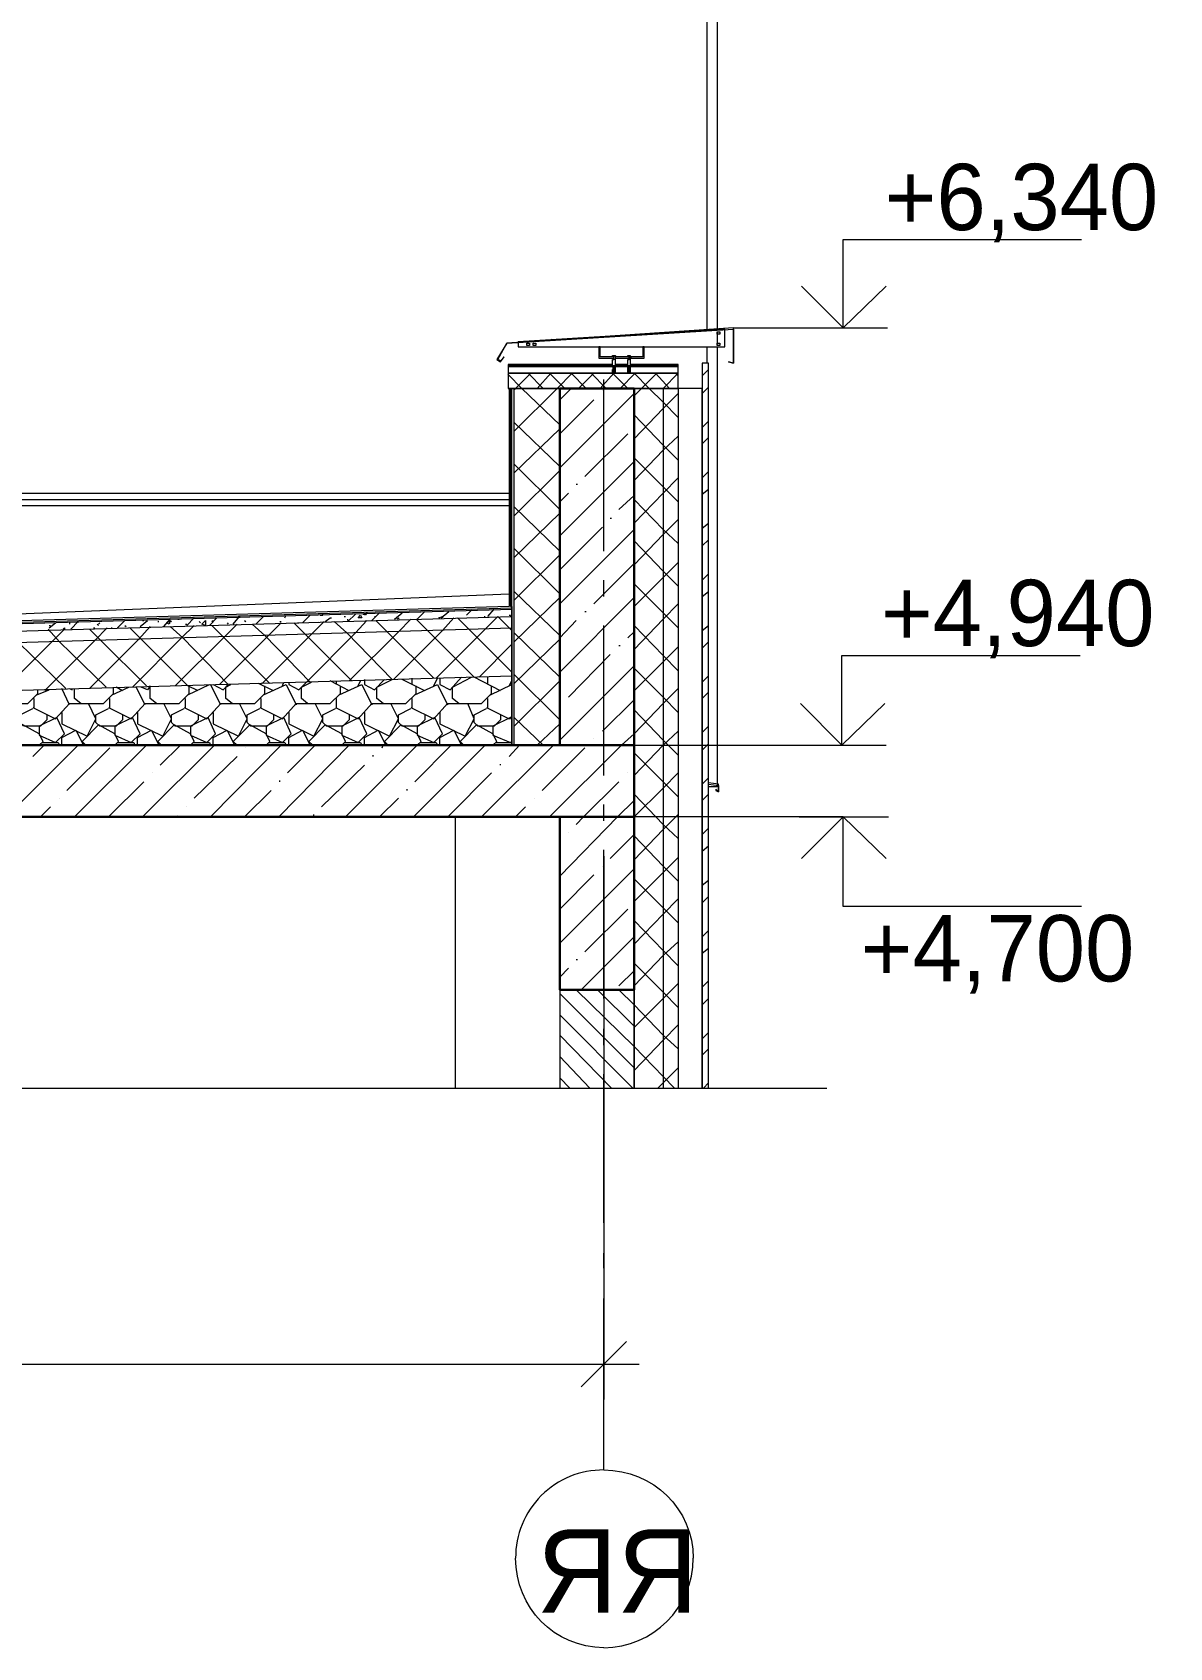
# Model space of a CAD drawing. Header units: millimetres. Extents: x 2294 to 908349, y -83289 to 219220.
# Drawn here: x 405413 to 409359, y -61523 to -55921 of the extents above; entities that cross this region are included whole.
import ezdxf

# ---------------------------------------------------------------- set-up
doc = ezdxf.new("R2010")
doc.units = ezdxf.units.MM
doc.layers.add('PDF _Геометрия', color=7, linetype='Continuous')
doc.layers.add('PDF _Текст', color=7, linetype='Continuous')

msp = doc.modelspace()

# ---------------------------------------------------------------- linework, layer by layer
at = {"layer": 'PDF _Геометрия', "lineweight": 9}
for points in [[(407754, -56955.1), (407754, -49243.6), (407819.6, -49243.6), (407819.6, -49121.2), (407789, -49121.2), (407736.5, -49125.6), (407789, -49121.2), (407819.6, -49121.2), (406368.2, -49121.2)], [(407754, -51411.9), (407789, -51411.9), (407789, -51490.6), (407789, -56950.7)], [(407845.8, -56946.3), (407898.3, -56946.3), (408226.2, -56946.3), (408226.2, -56640.3), (409052.4, -56640.3)], [(407789, -56963.8), (407789, -57003.2)], [(408073.2, -56946.3), (408379.2, -56946.3)], [(407754, -57068.7), (407754, -57011.9)], [(407789, -57011.9), (407789, -57143), (407789, -58463.3), (407789, -58537.6), (407758.4, -58537.6)], [(407426.2, -57073.1), (407063.3, -57073.1), (407063.3, -57077.5), (407063.3, -57081.8), (407063.3, -57103.7), (407653.5, -57103.7), (407653.5, -57081.8), (407653.5, -57077.5), (407653.5, -57073.1), (407487.4, -57073.1)], [(407653.5, -57077.5), (407063.3, -57077.5)], [(407653.5, -57081.8), (407063.3, -57081.8)], [(407758.4, -59582.4), (407758.4, -57068.7), (407736.5, -57068.7), (407736.5, -57156.2), (407736.5, -59582.4), (407736.5, -57156.2), (407653.5, -57156.2), (407601, -57156.2), (407500.5, -57156.2), (407500.5, -59582.4), (407500.5, -59241.4), (407242.6, -59241.4), (407242.6, -59582.4)], [(407434.9, -57077.5), (407426.2, -57077.5)], [(407434.9, -57055.6), (407430.5, -57055.6)], [(407430.5, -57103.7), (407430.5, -57077.5), (407434.9, -57103.7)], [(407478.6, -57073.1), (407434.9, -57073.1)], [(407487.4, -57077.5), (407478.6, -57077.5)], [(407487.4, -57055.6), (407483, -57055.6)], [(407483, -57103.7), (407483, -57077.5), (407483, -57103.7), (407487.4, -57103.7)], [(407395.6, -57720.1), (407395.6, -57125.6)], [(407076.4, -57912.4), (407076.4, -57916.8), (407076.4, -57921.2), (407076.4, -57947.4), (407076.4, -57986.8), (407076.4, -58152.9), (407076.4, -58393.3), (407085.2, -58393.3), (407242.6, -58393.3), (407242.6, -57156.2), (407085.2, -57156.2), (407076.4, -57156.2), (407072.1, -57156.2), (407067.7, -57156.2), (407067.7, -57912.4), (403203.2, -58026.1), (396121.3, -58026.1)], [(407072.1, -57156.2), (407072.1, -57912.4), (407076.4, -57912.4), (407076.4, -57156.2)], [(407085.2, -58393.3), (407085.2, -57156.2)], [(407601, -57156.2), (407601, -59582.4)], [(407653.5, -57156.2), (407653.5, -59582.4)], [(397896.1, -57519), (407067.7, -57519), (407067.7, -57523.4)], [(397896.1, -57540.9), (407067.7, -57540.9)], [(397896.1, -57562.7), (407067.7, -57562.7)], [(403203.2, -58026.1), (407067.7, -57868.7)], [(407395.6, -57877.5), (407395.6, -57820.6)], [(407395.6, -58498.2), (407395.6, -57978)], [(407356.2, -58393.3), (407898.3, -58393.3), (408221.8, -58393.3), (408221.8, -58082.9), (409048, -58082.9)], [(389166.1, -58393.3), (407076.4, -58393.3)], [(408068.8, -58393.3), (408374.8, -58393.3)], [(407758.4, -58528.8), (407793.4, -58533.2), (407793.4, -58555.1), (407793.4, -58528.8), (407758.4, -58524.5)], [(407793.4, -58555.1), (407793.4, -58555.1)], [(406438.2, -58642.5), (404401, -58642.5), (404401, -59241.4), (404401, -59490.6), (404401, -59582.4), (404401, -58642.5)], [(409052.4, -58952.9), (408226.2, -58952.9), (408226.2, -58642.5), (407937.6, -58642.5), (407242.6, -58642.5), (406879.7, -58642.5), (406879.7, -59582.4)], [(407395.6, -58655.6), (407395.6, -58598.8)], [(408073.2, -58642.5), (408383.5, -58642.5)], [(407395.6, -59272), (407395.6, -58756.2)], [(407395.6, -58778), (407395.6, -60539.8), (407395.6, -60662.2)], [(407395.6, -59433.8), (407395.6, -59376.9)], [(388300.5, -59582.4), (387723.5, -59582.4), (397791.2, -59582.4), (397869.9, -59429.4), (398022.9, -59735.4), (398101.6, -59582.4), (408169.3, -59582.4)], [(407395.6, -60050.1), (407395.6, -59534.3)], [(407395.6, -60207.5), (407395.6, -60155.1)], [(407395.6, -60907), (407395.6, -60312.4)], [(388807.6, -60662.2), (388807.6, -60539.8), (407518, -60539.8)]]:
    msp.add_lwpolyline(points, dxfattribs=at)
at = {"layer": 'PDF _Геометрия', "lineweight": 18}
for points in [[(408081.9, -56802.1), (408226.2, -56946.3), (408374.8, -56802.1)], [(408077.5, -58249.1), (408221.8, -58393.3), (408370.4, -58249.1)], [(408374.8, -58786.8), (408226.2, -58642.5), (408081.9, -58786.8)], [(407474.2, -60461.1), (407395.6, -60539.8), (407316.9, -60618.4)]]:
    msp.add_lwpolyline(points, dxfattribs=at)
at = {"layer": 'PDF _Геометрия', "lineweight": 20}
msp.add_lwpolyline([(407024, -57055.6), (407037.1, -57064.4), (407050.2, -57046.9), (407037.1, -57060), (407028.3, -57055.6), (407058.9, -56998.8), (407845.8, -56950.7), (407845.8, -57068.7), (407828.3, -57064.4), (407845.8, -57068.7), (407845.8, -56946.3), (407058.9, -56998.8)], close=True, dxfattribs=at)
at = {"layer": 'PDF _Геометрия', "lineweight": 9}
for points in [[(407098.3, -56994.4), (407098.3, -57011.9), (407815.2, -57011.9), (407815.2, -56950.7)], [(407789, -56963.8), (407789, -56959.4), (407793.4, -56959.4), (407797.7, -56959.4), (407797.7, -56963.8), (407797.7, -56968.2), (407793.4, -56968.2), (407789, -56968.2)], [(407128.9, -57003.2), (407128.9, -56998.8), (407133.3, -56998.8), (407137.6, -56998.8), (407137.6, -57003.2), (407137.6, -57007.5), (407133.3, -57007.5), (407128.9, -57007.5)], [(407150.7, -57003.2), (407150.7, -56998.8), (407155.1, -56998.8), (407159.5, -56998.8), (407159.5, -57003.2), (407159.5, -57007.5), (407155.1, -57007.5), (407150.7, -57007.5)], [(407789, -57003.2), (407789, -56998.8), (407793.4, -56998.8), (407797.7, -56998.8), (407797.7, -57003.2), (407797.7, -57007.5), (407793.4, -57007.5), (407789, -57007.5)], [(407430.5, -57042.5), (407434.9, -57042.5), (407439.3, -57046.9), (407434.9, -57046.9), (407434.9, -57055.6), (407434.9, -57077.5), (407434.9, -57081.8), (407434.9, -57086.2), (407434.9, -57090.6), (407434.9, -57095), (407434.9, -57099.3), (407434.9, -57103.7), (407430.5, -57103.7), (407426.2, -57103.7), (407426.2, -57099.3), (407426.2, -57095), (407426.2, -57090.6), (407430.5, -57090.6), (407430.5, -57086.2), (407426.2, -57086.2), (407430.5, -57086.2), (407430.5, -57081.8), (407426.2, -57081.8), (407426.2, -57077.5), (407430.5, -57077.5), (407426.2, -57077.5), (407426.2, -57055.6), (407430.5, -57055.6), (407430.5, -57046.9), (407426.2, -57046.9), (407426.2, -57042.5), (407430.5, -57042.5), (407430.5, -57046.9)], [(407483, -57042.5), (407487.4, -57042.5), (407487.4, -57046.9), (407491.7, -57046.9), (407487.4, -57046.9), (407487.4, -57055.6), (407487.4, -57077.5), (407487.4, -57081.8), (407487.4, -57086.2), (407487.4, -57090.6), (407487.4, -57095), (407487.4, -57099.3), (407487.4, -57103.7), (407483, -57103.7), (407478.6, -57103.7), (407478.6, -57099.3), (407478.6, -57095), (407478.6, -57090.6), (407478.6, -57086.2), (407478.6, -57081.8), (407478.6, -57077.5), (407483, -57077.5), (407478.6, -57077.5), (407478.6, -57055.6), (407483, -57055.6), (407483, -57046.9), (407478.6, -57046.9), (407478.6, -57042.5), (407483, -57042.5), (407483, -57046.9)], [(407063.3, -57156.2), (407653.5, -57156.2), (407653.5, -57103.7), (407063.3, -57103.7)], [(407784.6, -58546.3), (407784.6, -58550.7), (407793.4, -58555.1)]]:
    msp.add_lwpolyline(points, close=True, dxfattribs=at)
at = {"layer": 'PDF _Геометрия', "color": 250, "lineweight": 9, "true_color": 0x1d1d1d}
for points in [[(407526.7, -56968.2), (407526.7, -56968.2)], [(407592.3, -56963.8), (407592.3, -56963.8)], [(407714.7, -56959.4), (407714.7, -56955.1)], [(407780.3, -56955.1), (407780.3, -56950.7)], [(407150.7, -56994.4), (407150.7, -56990)], [(407212, -56990), (407216.3, -56985.7)], [(407338.7, -56981.3), (407338.7, -56981.3)], [(407399.9, -56976.9), (407404.3, -56976.9)], [(407845.8, -57003.2), (407845.8, -57003.2)], [(407841.5, -57068.7), (407841.5, -57068.7)], [(407845.8, -57064.4), (407845.8, -57060)], [(407242.6, -57282.9), (407111.4, -57156.2), (407063.3, -57108.1), (407067.7, -57103.7)], [(407085.2, -57160.5), (407089.5, -57156.2), (407142, -57103.7)], [(407085.2, -57304.8), (407233.8, -57156.2), (407286.3, -57103.7)], [(407185.7, -57156.2), (407133.3, -57103.7)], [(407163.9, -57156.2), (407212, -57103.7)], [(407260, -57156.2), (407207.6, -57103.7)], [(407334.4, -57156.2), (407281.9, -57103.7)], [(407308.1, -57156.2), (407360.6, -57103.7)], [(407404.3, -57156.2), (407351.8, -57103.7)], [(407382.4, -57156.2), (407430.5, -57103.7)], [(407478.6, -57156.2), (407426.2, -57103.7)], [(407452.4, -57156.2), (407504.8, -57103.7)], [(407500.5, -57182.4), (407526.7, -57156.2), (407579.2, -57103.7)], [(407653.5, -57256.7), (407601, -57204.3), (407552.9, -57156.2), (407500.5, -57103.7)], [(407622.9, -57156.2), (407574.8, -57103.7)], [(407601, -57156.2), (407653.5, -57103.7)], [(407653.5, -57112.4), (407644.7, -57103.7)], [(407736.5, -57112.4), (407758.4, -57090.6)], [(407242.6, -57195.5), (407281.9, -57156.2)], [(407242.6, -57431.6), (407500.5, -57173.6)], [(407242.6, -57313.5), (407360.6, -57195.5)], [(407391.2, -57164.9), (407391.2, -57164.9)], [(407500.5, -57331), (407601, -57226.1), (407653.5, -57173.6)], [(407736.5, -57173.6), (407758.4, -57151.8)], [(407653.5, -57405.3), (407601, -57352.9), (407500.5, -57248)], [(407242.6, -57427.2), (407085.2, -57274.2)], [(407085.2, -57449.1), (407242.6, -57296.1)], [(407736.5, -57291.7), (407758.4, -57269.8)], [(407330, -57462.2), (407478.6, -57313.5)], [(407500.5, -57475.3), (407601, -57370.4), (407653.5, -57322.3)], [(407736.5, -57348.5), (407758.4, -57326.7)], [(407242.6, -57575.8), (407085.2, -57418.5)], [(407242.6, -57667.6), (407500.5, -57409.7)], [(407653.5, -57549.6), (407601, -57497.1), (407500.5, -57396.6)], [(407085.2, -57597.7), (407242.6, -57440.3)], [(407500.5, -57623.9), (407601, -57519), (407653.5, -57466.5)], [(407736.5, -57466.5), (407758.4, -57444.7)], [(407242.6, -57549.6), (407273.2, -57519)], [(407299.4, -57488.4), (407303.8, -57488.4)], [(407448, -57575.8), (407500.5, -57527.7)], [(407736.5, -57523.4), (407758.4, -57505.9)], [(407242.6, -57720.1), (407085.2, -57567.1)], [(407085.2, -57742), (407242.6, -57588.9)], [(407653.5, -57693.9), (407601, -57645.8), (407500.5, -57540.9)], [(407242.6, -57785.7), (407391.2, -57637)], [(407242.6, -57903.7), (407500.5, -57645.8)], [(407417.4, -57606.4), (407421.8, -57606.4)], [(407500.5, -57768.2), (407601, -57663.3), (407653.5, -57610.8)], [(407736.5, -57641.4), (407758.4, -57623.9)], [(407653.5, -57842.5), (407601, -57790), (407500.5, -57685.1)], [(407736.5, -57702.6), (407758.4, -57680.8)], [(407242.6, -57868.7), (407085.2, -57711.4)], [(407085.2, -57890.6), (407242.6, -57733.2)], [(407360.6, -57903.7), (407500.5, -57763.8)], [(407500.5, -57912.4), (407601, -57811.9), (407653.5, -57759.4)], [(407736.5, -57820.6), (407758.4, -57798.8)], [(407242.6, -58013), (407085.2, -57860)], [(407653.5, -57986.8), (407601, -57934.3), (407500.5, -57833.8)], [(407736.5, -57877.5), (407758.4, -57860)], [(406919.1, -57943), (406936.5, -57925.6)], [(406993.4, -57947.4), (407015.2, -57921.2)], [(407085.2, -58034.8), (407242.6, -57881.8)], [(407242.6, -58139.8), (407500.5, -57881.8)], [(407500.5, -58061.1), (407601, -57956.2), (407653.5, -57903.7)], [(405472.1, -57986.8), (405493.9, -57969.3)], [(405472.1, -57978), (405476.4, -57978)], [(405542, -57969.3), (405542, -57973.6)], [(405546.4, -57991.1), (405572.6, -57964.9)], [(405568.2, -57964.9), (405568.2, -57964.9)], [(405612, -58196.6), (405782.4, -58026.1), (405821.8, -57982.4)], [(405638.2, -57973.6), (405642.6, -57978)], [(405642.6, -57973.6), (405646.9, -57969.3)], [(405708.1, -57986.8), (405734.4, -57960.5)], [(405734.4, -57978), (405738.7, -57982.4)], [(405760.6, -58192.2), (405931.1, -58021.7), (405974.8, -57978)], [(405786.8, -57982.4), (405813, -57960.5)], [(405795.6, -57960.5), (405799.9, -57960.5)], [(405804.3, -57969.3), (405804.3, -57969.3)], [(405848, -57964.9), (405852.4, -57964.9)], [(405869.9, -57982.4), (405891.7, -57956.2)], [(405891.7, -57960.5), (405896.1, -57964.9)], [(406040.4, -58183.5), (406075.3, -58201), (406092.8, -58183.5), (405935.5, -58021.7), (405891.7, -57982.4)], [(405909.2, -58187.9), (406079.7, -58017.4), (406123.4, -57973.6)], [(405918, -57956.2), (405922.3, -57956.2)], [(405944.2, -57973.6), (405948.6, -57973.6)], [(405948.6, -57978), (405974.8, -57951.8)], [(405992.3, -57964.9), (405996.7, -57969.3)], [(406027.3, -57978), (406053.5, -57951.8)], [(406036, -57964.9), (406040.4, -57960.5)], [(406237.1, -58179.1), (406075.3, -58017.4), (406036, -57978)], [(406062.2, -58183.5), (406232.7, -58013), (406276.4, -57969.3)], [(406088.5, -57969.3), (406092.8, -57973.6)], [(406110.3, -57973.6), (406132.2, -57947.4), (406132.2, -57951.8)], [(406149.7, -57960.5), (406154, -57964.9)], [(406377, -58174.7), (406219.6, -58013), (406175.9, -57973.6)], [(406189, -57973.6), (406215.2, -57947.4)], [(406210.9, -58179.1), (406381.4, -58008.6), (406425.1, -57964.9)], [(406258.9, -57947.4), (406258.9, -57947.4)], [(406272.1, -57964.9), (406276.4, -57964.9)], [(406289.5, -57951.8), (406293.9, -57943)], [(406302.7, -58174.7), (406302.7, -58183.5), (406337.6, -58201), (406363.9, -58174.7), (406534.4, -58004.2), (406573.7, -57960.5)], [(406521.2, -58170.4), (406359.5, -58008.6), (406320.1, -57969.3)], [(406333.3, -57969.3), (406337.6, -57969.3)], [(406350.8, -57969.3), (406377, -57943)], [(406407.6, -57964.9), (406407.6, -57964.9)], [(406412, -57943), (406420.7, -57943), (406420.7, -57938.7)], [(406412, -57943), (406412, -57943)], [(406429.4, -57964.9), (406446.9, -57951.8), (406451.3, -57951.8)], [(406630.5, -58249.1), (406608.7, -58231.6), (406608.7, -58192.2), (406661.1, -58166), (406503.8, -58004.2), (406460, -57964.9)], [(406495, -57947.4), (406499.4, -57947.4)], [(406508.1, -57964.9), (406534.4, -57938.7)], [(406508.1, -57960.5), (406508.1, -57956.2)], [(406512.5, -58170.4), (406683, -57999.9), (406726.7, -57956.2)], [(406516.9, -57947.4), (406516.9, -57947.4)], [(406573.7, -57934.3), (406569.3, -57943), (406560.6, -57938.7), (406565, -57938.7), (406569.3, -57938.7)], [(406591.2, -57960.5), (406617.4, -57934.3)], [(406599.9, -57947.4), (406604.3, -57947.4)], [(406805.4, -58161.6), (406643.6, -57999.9), (406604.3, -57960.5)], [(406665.5, -58166), (406836, -57995.5), (406875.3, -57951.8)], [(406669.9, -57956.2), (406696.1, -57934.3)], [(406678.6, -57956.2), (406683, -57951.8), (406683, -57956.2)], [(406696.1, -57934.3), (406696.1, -57934.3)], [(407037.1, -58205.3), (406945.3, -58157.3), (406783.5, -57995.5), (406744.2, -57956.2)], [(406748.6, -57956.2), (406774.8, -57929.9)], [(406814.1, -58161.6), (406984.6, -57991.1), (407028.3, -57947.4), (407067.7, -57986.8), (407076.4, -57995.5)], [(406827.3, -57951.8), (406822.9, -57951.8), (406836, -57947.4), (406836, -57951.8)], [(406831.6, -57951.8), (406857.9, -57929.9)], [(407076.4, -58139.8), (406927.8, -57991.1), (406888.5, -57951.8)], [(406980.3, -57947.4), (406984.6, -57947.4)], [(407015.2, -57938.7), (407015.2, -57938.7)], [(407067.7, -57943), (407072.1, -57943)], [(407072.1, -57947.4), (407076.4, -57943)], [(407242.6, -58021.7), (407299.4, -57960.5)], [(407330, -57929.9), (407334.4, -57929.9)], [(407653.5, -58135.4), (407601, -58082.9), (407500.5, -57978)], [(407736.5, -57995.5), (407758.4, -57978)], [(405520.2, -57991.1), (405524.5, -57986.8), (405524.5, -57991.1), (405480.8, -58034.8), (405310.3, -58205.3)], [(405528.9, -58196.6), (405367.1, -58039.2), (405327.8, -57995.5)], [(405458.9, -58201), (405629.4, -58030.5), (405673.2, -57986.8)], [(405668.8, -58192.2), (405507, -58034.8), (405467.7, -57991.1)], [(405808.7, -58187.9), (405651.3, -58030.5), (405612, -57991.1)], [(405625.1, -57986.8), (405629.4, -57986.8)], [(405686.3, -57986.8), (405690.6, -57986.8)], [(405987.9, -58205.3), (405952.9, -58187.9), (405791.2, -58026.1), (405751.8, -57986.8)], [(407242.6, -58157.3), (407085.2, -58004.2)], [(407085.2, -58179.1), (407242.6, -58026.1)], [(407478.6, -58021.7), (407500.5, -57999.9)], [(407736.5, -58056.7), (407758.4, -58034.8)], [(406962.8, -58157.3), (407076.4, -58043.6)], [(407273.2, -58227.2), (407417.4, -58078.6)], [(407448, -58048), (407452.4, -58048)], [(407500.5, -58205.3), (407601, -58104.8), (407653.5, -58052.3)], [(407242.6, -58305.9), (407085.2, -58148.5)], [(407242.6, -58375.8), (407500.5, -58117.9)], [(407653.5, -58279.7), (407601, -58227.2), (407500.5, -58126.7)], [(405152.9, -58262.2), (405231.6, -58301.5), (405279.7, -58249.1), (405397.7, -58249.1), (405432.7, -58214.1), (405432.7, -58201)], [(405415.2, -58262.2), (405493.9, -58301.5), (405542, -58249.1), (405660, -58249.1), (405695, -58214.1), (405695, -58192.2)], [(405428.3, -58218.5), (405472.1, -58201)], [(405463.3, -58205.3), (405454.6, -58201)], [(405542, -58253.4), (405515.8, -58196.6)], [(405542, -58196.6), (405550.8, -58201), (405550.8, -58196.6)], [(405581.4, -58249.1), (405559.5, -58231.6), (405559.5, -58196.6)], [(405677.5, -58262.2), (405756.2, -58301.5), (405804.3, -58249.1), (405922.3, -58249.1), (405957.3, -58214.1), (405957.3, -58187.9)], [(405690.6, -58218.5), (405747.5, -58192.2)], [(405725.6, -58205.3), (405703.8, -58192.2)], [(405804.3, -58253.4), (405773.7, -58192.2)], [(405843.6, -58249.1), (405821.8, -58231.6), (405821.8, -58192.2), (405821.8, -58187.9), (405813, -58201), (405791.2, -58192.2)], [(405939.8, -58262.2), (406018.5, -58301.5), (406066.6, -58249.1), (406184.6, -58249.1), (406219.6, -58214.1), (406219.6, -58187.9)], [(405952.9, -58218.5), (406027.3, -58183.5)], [(406018.5, -58187.9), (406018.5, -58183.5)], [(406066.6, -58253.4), (406031.6, -58183.5)], [(406105.9, -58249.1), (406084.1, -58231.6), (406084.1, -58192.2), (406101.6, -58183.5)], [(406250.2, -58205.3), (406197.7, -58179.1)], [(406202.1, -58262.2), (406280.8, -58301.5), (406328.9, -58249.1), (406446.9, -58249.1), (406481.9, -58214.1), (406481.9, -58187.9)], [(406206.5, -58183.5), (406206.5, -58179.1)], [(406215.2, -58218.5), (406293.9, -58183.5), (406328.9, -58253.4)], [(406280.8, -58187.9), (406285.2, -58174.7)], [(406368.2, -58249.1), (406346.4, -58231.6), (406346.4, -58192.2), (406381.4, -58174.7)], [(406512.5, -58205.3), (406446.9, -58170.4)], [(406464.4, -58262.2), (406543.1, -58301.5), (406591.2, -58249.1), (406709.2, -58249.1), (406744.2, -58214.1), (406744.2, -58187.9)], [(406468.8, -58183.5), (406468.8, -58170.4)], [(406477.5, -58218.5), (406556.2, -58183.5), (406591.2, -58253.4)], [(406543.1, -58187.9), (406551.8, -58170.4)], [(406565, -58166), (406565, -58183.5), (406599.9, -58201), (406634.9, -58166)], [(406774.8, -58205.3), (406696.1, -58166)], [(406726.7, -58262.2), (406805.4, -58301.5), (406853.5, -58249.1), (406971.5, -58249.1), (407006.5, -58214.1), (407006.5, -58187.9)], [(406731.1, -58183.5), (406731.1, -58161.6)], [(406739.8, -58218.5), (406818.5, -58183.5), (406853.5, -58253.4)], [(406805.4, -58187.9), (406818.5, -58161.6)], [(406827.3, -58161.6), (406827.3, -58183.5), (406862.2, -58201), (406901.6, -58157.3)], [(406892.8, -58249.1), (406871, -58231.6), (406871, -58192.2), (406936.5, -58157.3)], [(406984.6, -58157.3), (406984.6, -58157.3)], [(406984.6, -58157.3), (406984.6, -58157.3)], [(406993.4, -58183.5), (406993.4, -58157.3)], [(407002.1, -58218.5), (407076.4, -58183.5)], [(407067.7, -58187.9), (407076.4, -58170.4)], [(407085.2, -58327.7), (407242.6, -58170.4)], [(407207.6, -58642.5), (407456.8, -58393.3), (407500.5, -58354), (407601, -58249.1), (407653.5, -58196.6)], [(407736.5, -58174.7), (407758.4, -58152.9)], [(405419.6, -58266.5), (405419.6, -58231.6)], [(405515.8, -58279.7), (405515.8, -58319), (405603.2, -58362.7), (405633.8, -58301.5), (405607.6, -58249.1)], [(405681.9, -58266.5), (405681.9, -58231.6)], [(405778.1, -58279.7), (405778.1, -58319), (405865.5, -58362.7), (405896.1, -58301.5), (405869.9, -58249.1)], [(405944.2, -58266.5), (405944.2, -58231.6)], [(406040.4, -58279.7), (406040.4, -58319), (406127.8, -58362.7), (406158.4, -58301.5), (406132.2, -58249.1)], [(406206.5, -58266.5), (406206.5, -58231.6)], [(406302.7, -58279.7), (406302.7, -58319), (406390.1, -58362.7), (406420.7, -58301.5), (406394.5, -58249.1)], [(406468.8, -58266.5), (406468.8, -58231.6)], [(406565, -58279.7), (406565, -58319), (406652.4, -58362.7), (406683, -58301.5), (406656.8, -58249.1)], [(406731.1, -58266.5), (406731.1, -58231.6)], [(406827.3, -58279.7), (406827.3, -58319), (406914.7, -58362.7), (406945.3, -58301.5), (406923.4, -58249.1)], [(406989, -58262.2), (407067.7, -58301.5), (407076.4, -58292.8)], [(406993.4, -58266.5), (406993.4, -58231.6)], [(407242.6, -58253.4), (407246.9, -58253.4)], [(407391.2, -58345.2), (407500.5, -58235.9)], [(407736.5, -58231.6), (407758.4, -58209.7)], [(405463.3, -58288.4), (405463.3, -58305.9), (405441.5, -58327.7), (405384.6, -58327.7), (405371.5, -58314.6), (405371.5, -58288.4), (405415.2, -58266.5)], [(405725.6, -58288.4), (405725.6, -58305.9), (405703.8, -58327.7), (405646.9, -58327.7), (405633.8, -58314.6), (405633.8, -58288.4), (405677.5, -58266.5)], [(405987.9, -58288.4), (405987.9, -58305.9), (405966.1, -58327.7), (405909.2, -58327.7), (405896.1, -58314.6), (405896.1, -58288.4), (405939.8, -58266.5)], [(406250.2, -58288.4), (406250.2, -58305.9), (406228.3, -58327.7), (406171.5, -58327.7), (406158.4, -58314.6), (406158.4, -58288.4), (406202.1, -58266.5)], [(406512.5, -58288.4), (406512.5, -58305.9), (406490.6, -58327.7), (406433.8, -58327.7), (406420.7, -58314.6), (406420.7, -58288.4), (406464.4, -58266.5)], [(406774.8, -58288.4), (406774.8, -58305.9), (406752.9, -58327.7), (406696.1, -58327.7), (406683, -58314.6), (406683, -58288.4), (406726.7, -58266.5)], [(407037.1, -58288.4), (407037.1, -58305.9), (407015.2, -58327.7), (406958.4, -58327.7), (406945.3, -58314.6), (406945.3, -58288.4), (406989, -58266.5)], [(407076.4, -58305.9), (407072.1, -58297.1), (407010.9, -58327.7), (407010.9, -58358.3), (407072.1, -58384.6), (407076.4, -58380.2)], [(407185.7, -58393.3), (407085.2, -58297.1)], [(407653.5, -58428.3), (407601, -58375.8), (407500.5, -58270.9)], [(405437.1, -58393.3), (405450.2, -58380.2), (405437.1, -58354), (405380.3, -58323.4), (405323.4, -58380.2), (405336.5, -58393.3), (405087.4, -58642.5)], [(405515.8, -58393.3), (405515.8, -58367.1), (405563.9, -58340.9), (405590.1, -58393.3)], [(405699.4, -58393.3), (405712.5, -58380.2), (405699.4, -58354), (405642.6, -58323.4), (405585.7, -58380.2), (405598.8, -58393.3)], [(405778.1, -58393.3), (405778.1, -58367.1), (405826.2, -58340.9), (405852.4, -58393.3)], [(405961.7, -58393.3), (405974.8, -58380.2), (405961.7, -58354), (405904.8, -58323.4), (405848, -58380.2), (405861.1, -58393.3)], [(406040.4, -58393.3), (406040.4, -58367.1), (406088.5, -58340.9), (406114.7, -58393.3)], [(406224, -58393.3), (406237.1, -58380.2), (406224, -58354), (406167.1, -58323.4), (406110.3, -58380.2), (406123.4, -58393.3)], [(406302.7, -58393.3), (406302.7, -58367.1), (406350.8, -58340.9), (406377, -58393.3)], [(406486.3, -58393.3), (406499.4, -58380.2), (406486.3, -58354), (406429.4, -58323.4), (406372.6, -58380.2), (406385.7, -58393.3)], [(406499.4, -58642.5), (406748.6, -58393.3), (406761.7, -58380.2), (406748.6, -58354), (406691.7, -58323.4), (406634.9, -58380.2), (406648, -58393.3)], [(406565, -58393.3), (406565, -58367.1), (406613, -58340.9), (406639.3, -58393.3)], [(406827.3, -58393.3), (406827.3, -58367.1), (406875.3, -58340.9), (406901.6, -58393.3)], [(407010.9, -58393.3), (407024, -58380.2), (407010.9, -58354), (406954, -58323.4), (406897.2, -58380.2), (406910.3, -58393.3)], [(407163.9, -58393.3), (407242.6, -58319)], [(407360.6, -58371.5), (407360.6, -58371.5)], [(407500.5, -58498.2), (407601, -58393.3), (407653.5, -58345.2)], [(407736.5, -58349.6), (407758.4, -58327.7)], [(405323.4, -58642.5), (405572.6, -58393.3)], [(405415.2, -58432.7), (405454.6, -58393.3)], [(405445.8, -58384.6), (405502.7, -58384.6), (405507, -58393.3)], [(405533.3, -58550.7), (405681.9, -58402.1)], [(405559.5, -58642.5), (405808.7, -58393.3)], [(405708.1, -58384.6), (405765, -58384.6), (405769.3, -58393.3)], [(405795.6, -58642.5), (406044.7, -58393.3)], [(405856.8, -58463.3), (405926.7, -58393.3)], [(405970.4, -58384.6), (406027.3, -58384.6), (406031.6, -58393.3)], [(406031.6, -58642.5), (406276.4, -58393.3)], [(406154, -58402.1), (406154, -58402.1)], [(406232.7, -58384.6), (406289.5, -58384.6), (406293.9, -58393.3)], [(406267.7, -58642.5), (406512.5, -58393.3)], [(406298.3, -58489.5), (406394.5, -58393.3)], [(406495, -58384.6), (406551.8, -58384.6), (406556.2, -58393.3)], [(406595.6, -58432.7), (406595.6, -58428.3)], [(406626.2, -58402.1), (406630.5, -58393.3)], [(406735.4, -58642.5), (406984.6, -58393.3)], [(406739.8, -58520.1), (406866.6, -58393.3)], [(406757.3, -58384.6), (406814.1, -58384.6), (406818.5, -58393.3)], [(406971.5, -58642.5), (407220.7, -58393.3)], [(407019.6, -58384.6), (407076.4, -58384.6)], [(407067.7, -58432.7), (407102.7, -58393.3)], [(407181.3, -58550.7), (407330, -58402.1)], [(407653.5, -58572.6), (407601, -58520.1), (407500.5, -58419.5)], [(407736.5, -58410.8), (407758.4, -58388.9)], [(405974.8, -58576.9), (406123.4, -58432.7)], [(406416.3, -58607.5), (406565, -58463.3)], [(407037.1, -58463.3), (407037.1, -58458.9)], [(405677.5, -58642.5), (405799.9, -58520.1)], [(405830.5, -58489.5), (405830.5, -58489.5)], [(406272.1, -58520.1), (406272.1, -58515.7)], [(406857.9, -58638.1), (407006.5, -58489.5)], [(407299.4, -58668.7), (407325.6, -58642.5), (407448, -58520.1)], [(407478.6, -58489.5), (407478.6, -58489.5)], [(407500.5, -58642.5), (407601, -58542), (407653.5, -58489.5)], [(407736.5, -58528.8), (407758.4, -58507)], [(405507, -58576.9), (405507, -58576.9)], [(406149.7, -58642.5), (406241.5, -58550.7)], [(406617.4, -58642.5), (406683, -58576.9)], [(406713.6, -58550.7), (406713.6, -58546.3)], [(407155.1, -58576.9), (407155.1, -58576.9)], [(407242.6, -58848), (407443.6, -58642.5), (407500.5, -58585.7)], [(407653.5, -58716.8), (407601, -58668.7), (407500.5, -58563.8)], [(407736.5, -58585.7), (407758.4, -58563.8)], [(405441.5, -58642.5), (405476.4, -58607.5)], [(405913.6, -58642.5), (405918, -58638.1)], [(405948.6, -58607.5), (405948.6, -58607.5)], [(406390.1, -58638.1), (406390.1, -58633.8)], [(407089.5, -58642.5), (407124.5, -58607.5)], [(407500.5, -58791.1), (407601, -58686.2), (407653.5, -58633.8)], [(407273.2, -58695), (407273.2, -58695)], [(407417.4, -58786.8), (407500.5, -58703.7)], [(407653.5, -58865.4), (407601, -58813), (407500.5, -58708.1)], [(407736.5, -58703.7), (407758.4, -58681.8)], [(407242.6, -58729.9), (407242.6, -58725.6)], [(407736.5, -58760.5), (407758.4, -58743)], [(407242.6, -59079.7), (407500.5, -58821.7)], [(407391.2, -58813), (407391.2, -58813)], [(407500.5, -58935.4), (407601, -58834.8), (407653.5, -58782.4)], [(407242.6, -58961.6), (407360.6, -58843.6)], [(407653.5, -59009.7), (407601, -58957.3), (407500.5, -58856.7)], [(407736.5, -58878.6), (407758.4, -58861.1)], [(407500.5, -59084), (407601, -58979.1), (407653.5, -58926.7)], [(407736.5, -58939.8), (407758.4, -58917.9)], [(407330, -59110.3), (407478.6, -58961.6)], [(407653.5, -59158.3), (407601, -59105.9), (407500.5, -59001)], [(407736.5, -59057.8), (407758.4, -59035.9)], [(407316.9, -59241.4), (407500.5, -59057.8)], [(407500.5, -59228.3), (407601, -59123.4), (407653.5, -59075.3)], [(407736.5, -59114.6), (407758.4, -59097.1)], [(407299.4, -59136.5), (407303.8, -59136.5)], [(407653.5, -59302.6), (407601, -59250.1), (407500.5, -59149.6)], [(407242.6, -59197.7), (407273.2, -59167.1)], [(407448, -59228.3), (407500.5, -59175.8)], [(407736.5, -59232.7), (407758.4, -59210.8)], [(407500.5, -59512.4), (407242.6, -59254.5)], [(407640.4, -59582.4), (407601, -59543), (407500.5, -59438.1), (407299.4, -59241.4)], [(407500.5, -59368.2), (407373.7, -59241.4)], [(407653.5, -59446.9), (407601, -59398.8), (407500.5, -59293.9), (407448, -59241.4)], [(407500.5, -59372.6), (407601, -59272), (407653.5, -59219.5)], [(407736.5, -59293.9), (407758.4, -59272)], [(407496.1, -59582.4), (407242.6, -59328.8)], [(407500.5, -59521.2), (407601, -59416.3), (407653.5, -59363.8)], [(407421.8, -59582.4), (407242.6, -59398.8)], [(407736.5, -59411.9), (407758.4, -59390)], [(407347.5, -59582.4), (407242.6, -59473.1)], [(407736.5, -59468.7), (407758.4, -59446.9)], [(407277.5, -59582.4), (407242.6, -59547.4)], [(407583.5, -59582.4), (407601, -59564.9), (407653.5, -59512.4)], [(407740.9, -59582.4), (407758.4, -59564.9)]]:
    msp.add_lwpolyline(points, dxfattribs=at)
at = {"layer": 'PDF _Геометрия', "lineweight": 20}
for points in [[(407430.5, -57046.9), (407382.4, -57046.9), (407382.4, -57011.9), (407378.1, -57011.9), (407378.1, -57051.2), (407430.5, -57051.2)], [(407487.4, -57051.2), (407535.4, -57051.2), (407535.4, -57011.9), (407531.1, -57011.9), (407531.1, -57046.9), (407487.4, -57046.9)], [(407483, -57046.9), (407434.9, -57046.9)], [(407434.9, -57051.2), (407483, -57051.2)], [(389166.1, -57916.8), (396121.3, -58030.5), (403203.2, -58030.5), (407076.4, -57916.8), (407076.4, -57912.4), (407072.1, -57912.4)], [(389166.1, -57921.2), (396121.3, -58034.8), (403203.2, -58034.8), (407076.4, -57921.2), (407076.4, -57916.8)], [(389166.1, -57947.4), (396121.3, -58061.1), (403203.2, -58061.1), (407076.4, -57947.4), (407076.4, -57921.2)], [(389166.1, -57986.8), (396121.3, -58100.4), (403203.2, -58100.4), (407076.4, -57986.8), (407076.4, -57947.4)], [(389166.1, -58152.9), (396121.3, -58266.5), (403203.2, -58266.5), (407076.4, -58152.9), (407076.4, -57986.8)], [(407076.4, -58393.3), (407076.4, -58152.9)]]:
    msp.add_lwpolyline(points, dxfattribs=at)
at = {"layer": 'PDF _Геометрия', "color": 250, "lineweight": 9, "true_color": 0x191919}
for points in [[(407063.3, -57103.7), (407430.5, -57103.7)], [(407434.9, -57103.7), (407483, -57103.7)], [(407487.4, -57103.7), (407653.5, -57103.7)]]:
    msp.add_lwpolyline(points, dxfattribs=at)
at = {"layer": 'PDF _Геометрия', "lineweight": 30}
for points in [[(407242.6, -57156.2), (407242.6, -58393.3), (407500.5, -58393.3), (407500.5, -57156.2)], [(388755.2, -58393.3), (388755.2, -58642.5), (388755.2, -59241.4), (389013.1, -59241.4), (389013.1, -58642.5), (397686.3, -58642.5), (397686.3, -59241.4), (398202.1, -59241.4), (398202.1, -58642.5), (407500.5, -58642.5), (407500.5, -58393.3), (389013.1, -58393.3), (389013.1, -57300.4), (388755.2, -57300.4)], [(407242.6, -58642.5), (407242.6, -59241.4), (407500.5, -59241.4), (407500.5, -58642.5)]]:
    msp.add_lwpolyline(points, close=True, dxfattribs=at)
at = {"layer": 'PDF _Геометрия', "color": 250, "lineweight": 9, "true_color": 0x1d1d1d}
for points in [[(405891.7, -57960.5), (405887.4, -57973.6), (405878.6, -57969.3)], [(406014.1, -57978), (406001, -57973.6), (406014.1, -57960.5)], [(406551.8, -57943), (406556.2, -57951.8), (406543.1, -57951.8)], [(405437.1, -58327.7), (405437.1, -58358.3), (405493.9, -58384.6), (405524.5, -58354), (405498.3, -58297.1)], [(405699.4, -58327.7), (405699.4, -58358.3), (405756.2, -58384.6), (405786.8, -58354), (405760.6, -58297.1)], [(405961.7, -58327.7), (405961.7, -58358.3), (406018.5, -58384.6), (406049.1, -58354), (406022.9, -58297.1)], [(406224, -58327.7), (406224, -58358.3), (406280.8, -58384.6), (406311.4, -58354), (406285.2, -58297.1)], [(406486.3, -58327.7), (406486.3, -58358.3), (406543.1, -58384.6), (406573.7, -58354), (406547.5, -58297.1)], [(406748.6, -58327.7), (406748.6, -58358.3), (406805.4, -58384.6), (406836, -58354), (406809.8, -58297.1)]]:
    msp.add_lwpolyline(points, close=True, dxfattribs=at)
at = {"layer": 'PDF _Геометрия', "lineweight": 18}
for centre, radius, start, end in [((407393.7, -61211.1), 304.1, 89.6441, 180.3559), ((407394.4, -61211.8), 311.6, 270.2194, 359.7806)]:
    msp.add_arc(centre, radius, start, end, dxfattribs=at)
for points in [[(407395.6, -60907), (407566, -60907), (407705.9, -61042.5), (407705.9, -61213)], [(407395.6, -61523.4), (407225.1, -61523.4), (407089.5, -61383.5), (407089.5, -61213)]]:
    msp.add_open_spline(points, degree=3, dxfattribs=at)

# ---------------------------------------------------------------- texts
at = {"layer": 'PDF _Текст', "attachment_point": 4, "style": ''}
for s, insert, char_height in [('+6,340', (408369.9, -56513.6), 229.97), ('+4,940', (408356.7, -57956.2), 229.97), ('+4,700', (408286.8, -59119), 229.97), ('ЯЯ', (407163.3, -61257.1), 289.45)]:
    msp.add_mtext(s, dxfattribs=dict(at, insert=insert, char_height=char_height))

doc.saveas('drawing.dxf')
